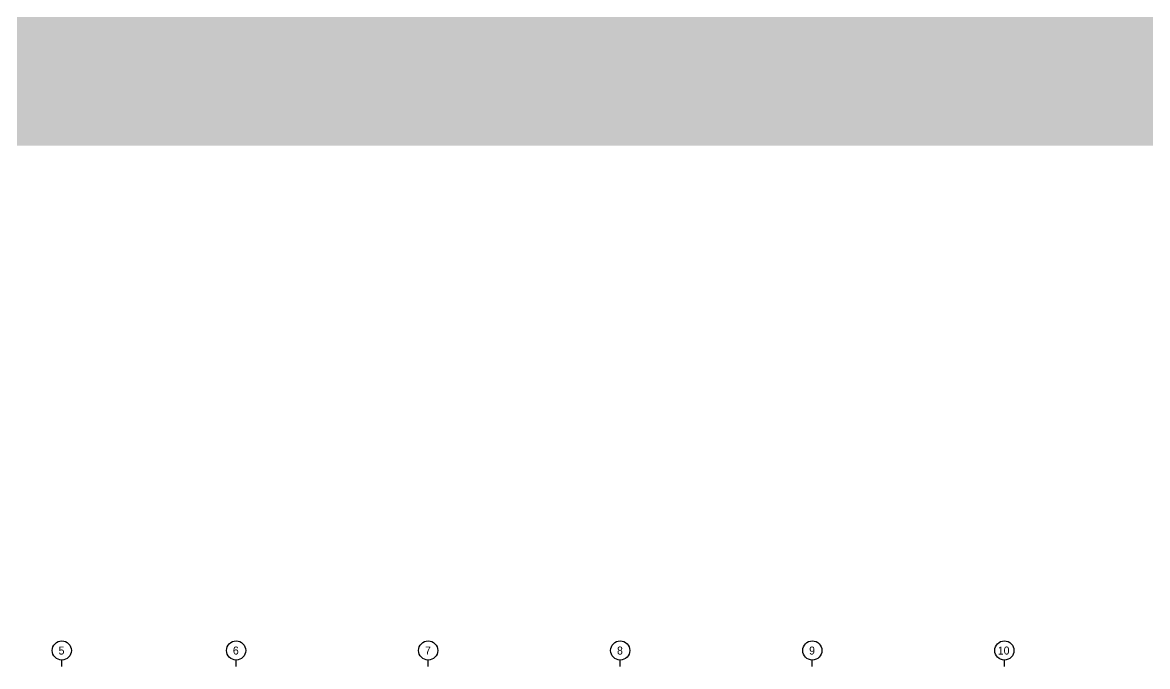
# Model space of a CAD drawing. Header units: millimetres. Extents: x 17311 to 801382, y -242618 to -104888.
# Drawn here: x 703951 to 767208, y -242434 to -206253 of the extents above; entities that cross this region are included whole.
import ezdxf

# ---------------------------------------------------------------- set-up
doc = ezdxf.new("R2010")
doc.units = ezdxf.units.MM
doc.header["$LTSCALE"] = 250
doc.layers.add('CK', color=221, linetype='Continuous', plot=False)
doc.layers.add('지반', color=254, linetype='Continuous')
doc.styles.add('Gdim', font='')
doc.styles.get('Gdim').set_extended_font_data('Dotum')

# ---------------------------------------------------------------- blocks, each defined once
blk = doc.blocks.new('A$C9f506bfc')
at = {"layer": 'CK', "linetype": 'Continuous', "elevation": 0}
for points in [[(42200, 0), (42200, 360, -1), (42200, 1440, -1), (42200, 360, 0)], [(52000, 0), (52000, 360, -1), (52000, 1440, -1), (52000, 360, 0)], [(62800, 0), (62800, 360, -1), (62800, 1440, -1), (62800, 360, 0)], [(73600, 0), (73600, 360, -1), (73600, 1440, -1), (73600, 360, 0)], [(84400, 0), (84400, 360, -1), (84400, 1440, -1), (84400, 360, 0)], [(95200, 0), (95200, 360, -1), (95200, 1440, -1), (95200, 360, 0)]]:
    blk.add_lwpolyline(points, format="xyb", dxfattribs=at)
at = {"layer": 'CK', "linetype": 'Continuous', "style": 'Gdim'}
for s, p in [('5', (42020, 670)), ('6', (51820, 670)), ('7', (62620, 670)), ('8', (73420, 670)), ('9', (84220, 670)), ('10', (94832, 670))]:
    blk.add_text(s, height=450, dxfattribs=at).set_placement(p)

msp = doc.modelspace()

# ---------------------------------------------------------------- hatches: boundary and pattern name
at = {"layer": '지반'}
h = msp.add_hatch(dxfattribs=at)
h.set_pattern_fill('EARTH', color=251, scale=70, angle=45)
h.paths.add_polyline_path([(746860.7, -201889.5), (739060.7, -201889.5), (739060.7, -203129.5), (739160.7, -203129.5), (739160.7, -203189.5), (735960.7, -203189.5), (735960.7, -203129.5), (736060.7, -203129.5), (736060.7, -201889.5), (728260.7, -201889.5), (728260.7, -203129.5), (728360.7, -203129.5), (728360.7, -203189.5), (725160.7, -203189.5), (725160.7, -203129.5), (725260.7, -203129.5), (725260.7, -201889.5), (717530.7, -201889.5), (717530.7, -203199.5), (717630.7, -203199.5), (717630.7, -203259.5), (714290.7, -203259.5), (714290.7, -203199.5), (714390.7, -203199.5), (714390.7, -201899.5), (712730.7, -201899.5), (712730.7, -202599.5), (712430.7, -202599.5), (712430.7, -203659.5), (713030.7, -203659.5), (713030.7, -205299.5), (713130.7, -205299.5), (713130.7, -205359.5), (704240.7, -205359.5), (704240.7, -205299.5), (704340.7, -205299.5), (704340.7, -203659.5), (705660.7, -203659.5), (705660.7, -202089.8), (705490.7, -202089.8), (705490.7, -201979.5), (703610.7, -201979.5), (703610.7, -202229.5), (703660.7, -202229.5), (703660.7, -202289.5), (703410.7, -202289.5), (703410.7, -202229.5), (703460.7, -202229.5), (703460.7, -202129.5), (692060.7, -202129.5), (692060.7, -201879.5), (650617.6, -201879.5), (650617.6, -213174), (801382.4, -213174), (801382.4, -201579.5), (791230.7, -201579.5), (791230.7, -201786.8), (791060.7, -201786.8), (791060.7, -202579.5), (790960.7, -202579.5), (790960.7, -204179.5), (792310.7, -204179.5), (792310.7, -205679.5), (792410.7, -205679.5), (792410.7, -205739.5), (783660.7, -205739.5), (783660.7, -205679.5), (783760.7, -205679.5), (783760.7, -204639.5), (782260.7, -204639.5), (782260.7, -205679.5), (782360.7, -205679.5), (782360.7, -205739.5), (779160.7, -205739.5), (779160.7, -205679.5), (779260.7, -205679.5), (779260.7, -204539.5), (771460.7, -204539.5), (771460.7, -205679.5), (771560.7, -205679.5), (771560.7, -205739.5), (768360.7, -205739.5), (768360.7, -205679.5), (768460.7, -205679.5), (768460.7, -204179.5), (769360.7, -204179.5), (769360.7, -201889.5), (760660.7, -201889.5), (760660.7, -203129.5), (760760.7, -203129.5), (760760.7, -203189.5), (757560.7, -203189.5), (757560.7, -203129.5), (757660.7, -203129.5), (757660.7, -201889.5), (749860.7, -201889.5), (749860.7, -203129.5), (749960.7, -203129.5), (749960.7, -203189.5), (746760.7, -203189.5), (746760.7, -203129.5), (746860.7, -203129.5)])

# ---------------------------------------------------------------- block references
at = {"layer": 'CK'}
msp.add_blockref('A$C9f506bfc', (663960.7, -242434.1), dxfattribs=at)

doc.saveas('drawing.dxf')
